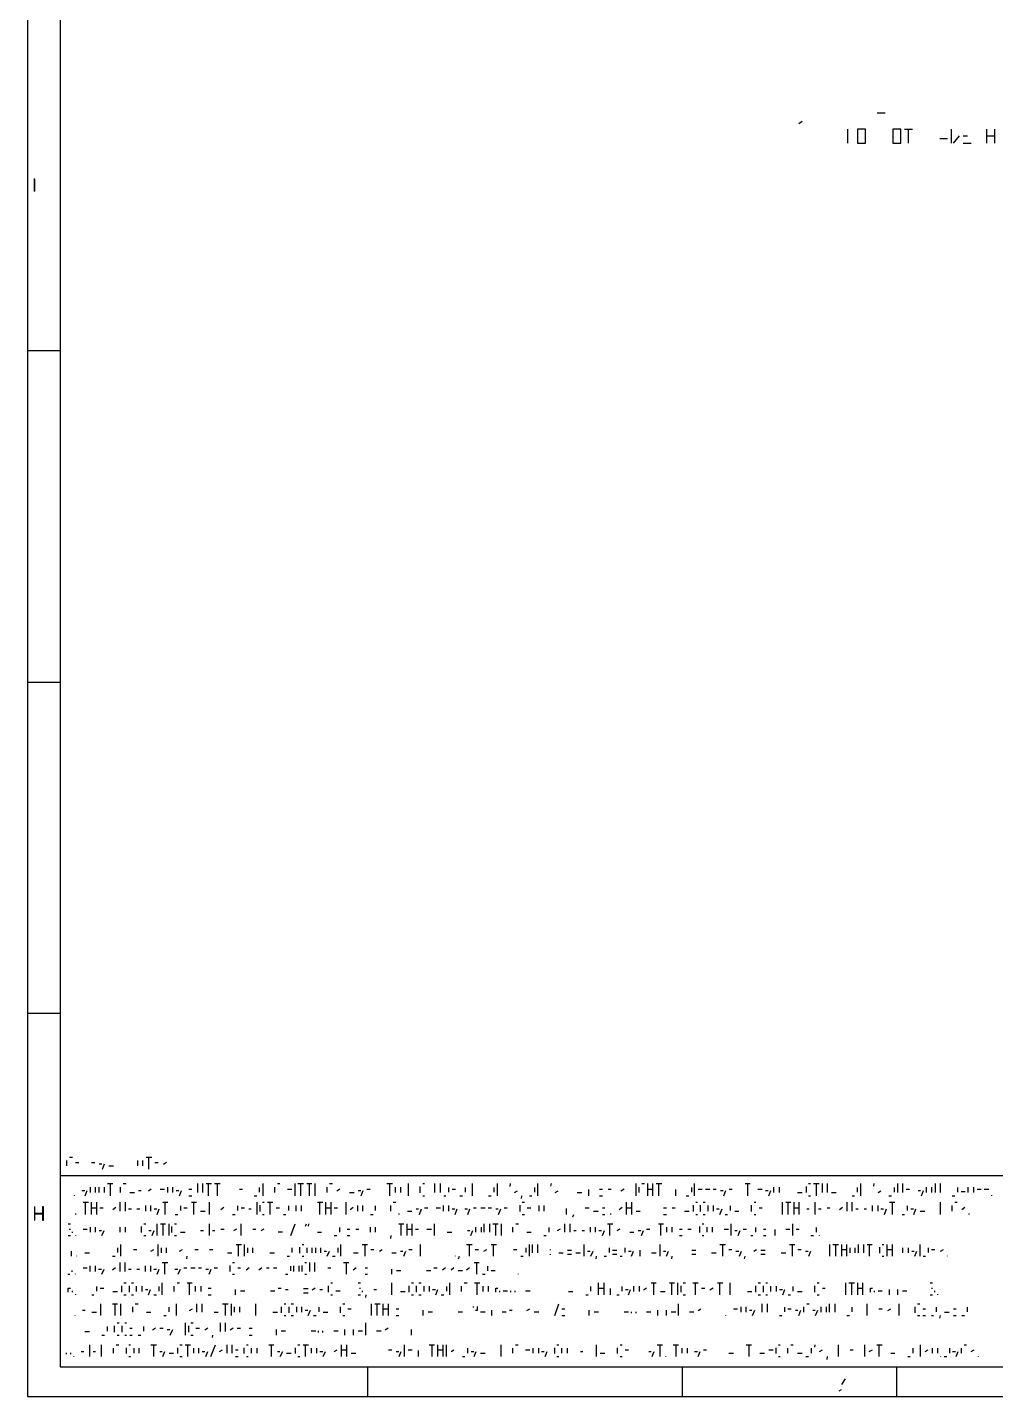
# Model space of a CAD drawing. Header units: millimetres. Extents: x 43 to 1147, y 31 to 811.
# Drawn here: x 42.9 to 318.5, y 31 to 420.6 of the extents above; entities that cross this region are included whole.
import ezdxf

# ---------------------------------------------------------------- set-up
doc = ezdxf.new("R2010")
doc.units = ezdxf.units.MM
doc.layers.add('LINES', color=7, linetype='Continuous')
doc.layers.add('RECTANGLES', color=3, linetype='Continuous')

msp = doc.modelspace()

# ---------------------------------------------------------------- linework, layer by layer
at = {"layer": 'LINES'}
for p, q in [((262.48, 393.28), (263.44, 393.88)), ((284.8, 396.28), (287.08, 396.28)), ((276.4, 387.64), (276.4, 391.6)), ((292.6, 391.6), (294.88, 391.6)), ((293.68, 387.64), (293.68, 391.6)), ((305.92, 387.64), (305.92, 391.6)), ((306.52, 387.64), (308.2, 389.68)), ((309.28, 389.68), (310.48, 389.68)), ((316, 387.64), (316, 391.6)), ((316, 389.68), (318.28, 389.68)), ((318.28, 387.64), (318.28, 391.6)), ((302.68, 388.96), (304.84, 388.96)), ((309.28, 387.64), (311.56, 387.64)), ((44.92, 373.84), (44.92, 377.56)), ((45.04, 373.96), (45.04, 377.44)), ((42.88, 328.6), (52.24, 328.6)), ((42.88, 234.28), (52.24, 234.28)), ((42.88, 140.08), (52.24, 140.08)), ((54.16, 96.64), (54.16, 98.2)), ((54.88, 99.16), (55.72, 99.16)), ((56.56, 97.6), (57.52, 97.6)), ((61.12, 97.6), (62.08, 97.6)), ((74.32, 96.64), (74.32, 98.2)), ((75.76, 96.64), (75.76, 98.2)), ((76.72, 99.16), (78.28, 99.16)), ((77.44, 95.68), (77.44, 99.16)), ((79.12, 97.6), (80.08, 97.6)), ((81.64, 97.12), (82.48, 97.72)), ((52.24, 93.88), (1137.16, 93.88)), ((63.28, 97.24), (64.12, 97.24)), ((64.24, 95.68), (64.84, 97.24)), ((66.04, 96.64), (67.36, 96.64)), ((58.36, 89.68), (59.2, 89.68)), ((59.32, 88.12), (59.92, 89.68)), ((60.88, 89.08), (60.88, 90.64)), ((62.32, 89.08), (62.32, 90.64)), ((63.28, 89.08), (63.28, 90.64)), ((64.84, 89.08), (64.84, 90.64)), ((65.68, 91.6), (67.24, 91.6)), ((66.52, 88.12), (66.52, 91.6)), ((69.4, 89.08), (69.4, 90.64)), ((70.12, 91.6), (70.96, 91.6)), ((74.56, 89.68), (75.28, 89.68)), ((77.32, 89.56), (78.16, 90.16)), ((80.68, 90.04), (81.88, 90.04)), ((82.84, 89.08), (82.84, 90.64)), ((84.28, 89.08), (84.28, 90.64)), ((85.24, 89.68), (85.96, 89.68)), ((86.2, 88.12), (86.8, 89.68)), ((88.84, 90.04), (89.68, 90.04)), ((91.36, 89.08), (91.36, 91.6)), ((92.8, 89.08), (92.8, 91.6)), ((93.76, 91.6), (95.32, 91.6)), ((94.48, 88.12), (94.48, 91.6)), ((96.16, 91.6), (97.72, 91.6)), ((97, 88.12), (97, 91.6)), ((103.24, 90.04), (104.08, 90.04)), ((109, 89.2), (109, 90.52)), ((109.96, 88.12), (109.96, 91.6)), ((113.32, 89.08), (113.32, 90.64)), ((114.04, 91.6), (114.76, 91.6)), ((116.92, 90.04), (118.12, 90.04)), ((119.08, 88.12), (119.08, 91.6)), ((119.92, 91.6), (121.48, 91.6)), ((120.76, 88.12), (120.76, 91.6)), ((122.44, 91.6), (123.88, 91.6)), ((123.16, 88.12), (123.16, 91.6)), ((124.84, 88.12), (124.84, 91.6)), ((128.2, 89.08), (128.2, 90.64)), ((128.92, 91.6), (129.76, 91.6)), ((130.96, 89.56), (131.8, 90.16)), ((137.08, 89.68), (137.8, 89.68)), ((137.92, 88.12), (138.52, 89.68)), ((139.48, 90.04), (140.44, 90.04)), ((145.24, 91.6), (146.8, 91.6)), ((146.08, 88.12), (146.08, 91.6)), ((147.64, 89.08), (147.64, 90.64)), ((149.2, 89.08), (149.2, 90.64)), ((151.36, 88.12), (151.36, 91.6)), ((154.72, 88.96), (154.72, 90.76)), ((155.44, 91.6), (155.92, 91.6)), ((158.92, 89.08), (158.92, 91.6)), ((160.48, 89.08), (160.48, 91.6)), ((162.88, 89.2), (162.88, 90.52)), ((163.84, 90.04), (164.8, 90.04)), ((167.56, 89.2), (167.56, 90.52)), ((169.6, 88.12), (169.6, 91.6)), ((175.72, 89.2), (175.72, 90.52)), ((176.68, 88.12), (176.68, 91.6)), ((180.28, 90.76), (180.4, 91.6)), ((187.36, 89.2), (187.36, 90.52)), ((188.2, 88.12), (188.2, 91.6)), ((191.92, 90.88), (192.04, 91.6)), ((202.72, 88.12), (202.72, 89.92)), ((205.72, 90.04), (206.56, 90.04)), ((208.24, 90.04), (209.08, 90.04)), ((211.84, 89.56), (212.8, 90.16)), ((216.16, 88.12), (216.16, 91.6)), ((217, 89.08), (217, 90.64)), ((217.84, 91.6), (218.56, 91.6)), ((219.52, 88.12), (219.52, 91.6)), ((219.52, 90.04), (220.96, 90.04)), ((220.96, 88.12), (220.96, 91.6)), ((221.92, 91.6), (223.48, 91.6)), ((222.64, 88.12), (222.64, 91.6)), ((227.44, 88.12), (227.44, 89.92)), ((232, 89.2), (232, 90.52)), ((232.84, 88.12), (232.84, 91.6)), ((233.8, 90.04), (235, 90.04)), ((235.96, 90.04), (237.16, 90.04)), ((238.12, 90.04), (238.96, 90.04)), ((240.16, 89.68), (241, 89.68)), ((241.12, 88.12), (241.72, 89.68)), ((242.68, 90.04), (243.52, 90.04)), ((247.24, 91.6), (248.68, 91.6)), ((247.96, 88.12), (247.96, 91.6)), ((250.84, 90.04), (252.04, 90.04)), ((253, 89.68), (253.72, 89.68)), ((253.96, 88.12), (254.56, 89.68)), ((255.4, 89.08), (255.4, 90.64)), ((256.96, 89.08), (256.96, 90.64)), ((264.64, 89.08), (264.64, 90.76)), ((265.24, 91.6), (265.84, 91.6)), ((266.68, 91.6), (268.24, 91.6)), ((267.52, 88.12), (267.52, 91.6)), ((269.2, 89.08), (269.2, 91.6)), ((270.64, 89.08), (270.64, 91.6)), ((279.16, 89.2), (279.16, 90.52)), ((280.12, 88.12), (280.12, 91.6)), ((283.84, 90.88), (283.96, 91.6)), ((289.72, 89.2), (289.72, 90.52)), ((290.68, 89.08), (290.68, 91.6)), ((292.12, 89.08), (292.12, 91.6)), ((293.08, 90.04), (294.04, 90.04)), ((296.44, 89.68), (297.16, 89.68)), ((297.4, 88.12), (298, 89.68)), ((298.84, 89.08), (298.84, 90.64)), ((300.4, 89.08), (300.4, 90.64)), ((301.36, 89.08), (301.36, 91.6)), ((302.8, 89.08), (302.8, 91.6)), ((307.72, 89.2), (307.72, 90.52)), ((310.72, 89.08), (310.72, 90.64)), ((312.28, 89.08), (312.28, 90.64)), ((313.24, 90.04), (314.44, 90.04)), ((315.28, 90.04), (316.6, 90.04)), ((56.32, 88.12), (56.32, 88.36)), ((58.72, 86.32), (60.28, 86.32)), ((59.44, 82.84), (59.44, 86.32)), ((61.12, 82.84), (61.12, 86.32)), ((62.68, 82.84), (62.68, 86.32)), ((69.28, 83.8), (69.28, 86.32)), ((70.84, 83.8), (70.84, 86.32)), ((72.04, 89.08), (73.36, 89.08)), ((81.4, 86.32), (82.84, 86.32)), ((82.12, 82.84), (82.12, 86.32)), ((88.84, 88.12), (89.68, 88.12)), ((89.56, 86.32), (91, 86.32)), ((90.28, 82.84), (90.28, 86.32)), ((94.72, 82.84), (94.72, 86.32)), ((107.44, 88.12), (108.16, 88.12)), ((108.28, 82.84), (108.28, 86.32)), ((109.84, 86.32), (110.32, 86.32)), ((111.28, 86.32), (112.72, 86.32)), ((112, 82.84), (112, 86.32)), ((125.44, 86.32), (127, 86.32)), ((126.16, 82.84), (126.16, 86.32)), ((127.84, 82.84), (127.84, 86.32)), ((129.4, 82.84), (129.4, 86.32)), ((133.6, 82.84), (133.6, 86.32)), ((134.56, 89.08), (135.88, 89.08)), ((147.04, 86.32), (147.76, 86.32)), ((155.44, 88.12), (155.92, 88.12)), ((161.44, 88.12), (162.04, 88.12)), ((166, 88.12), (166.72, 88.12)), ((174.16, 88.12), (174.88, 88.12)), ((181.6, 89.08), (182.44, 89.56)), ((183.52, 87.4), (183.64, 88.12)), ((183.76, 86.32), (184.36, 86.32)), ((185.8, 88.12), (186.52, 88.12)), ((193.12, 89.08), (193.96, 89.56)), ((199.36, 89.08), (200.68, 89.08)), ((205.72, 88.12), (206.56, 88.12)), ((213.4, 82.84), (213.4, 86.32)), ((214.96, 82.84), (214.96, 86.32)), ((230.44, 88.12), (231.16, 88.12)), ((233.2, 86.32), (233.68, 86.32)), ((235.24, 86.32), (235.84, 86.32)), ((249.76, 86.32), (250.24, 86.32)), ((257.8, 82.84), (257.8, 86.32)), ((258.76, 86.32), (260.2, 86.32)), ((259.48, 82.84), (259.48, 86.32)), ((261.16, 82.84), (261.16, 86.32)), ((262.12, 89.08), (263.44, 89.08)), ((262.6, 82.84), (262.6, 86.32)), ((265.24, 88.12), (265.84, 88.12)), ((267.16, 82.84), (267.16, 86.32)), ((271.84, 89.08), (273.16, 89.08)), ((276.28, 83.8), (276.28, 86.32)), ((277.72, 88.12), (278.32, 88.12)), ((277.72, 83.8), (277.72, 86.32)), ((285.04, 89.08), (285.88, 89.56)), ((288.16, 88.12), (288.88, 88.12)), ((288.28, 86.32), (289.84, 86.32)), ((289.12, 82.84), (289.12, 86.32)), ((302.8, 82.84), (302.8, 86.32)), ((306.16, 88.12), (306.88, 88.12)), ((306.88, 86.32), (307.6, 86.32)), ((308.68, 89.32), (309.88, 89.32)), ((317.44, 88.12), (317.44, 88.36)), ((45.04, 83.2), (47.2, 83.2)), ((45.04, 82.96), (47.2, 82.96)), ((56.68, 82.84), (56.68, 83.08)), ((61.12, 84.76), (62.68, 84.76)), ((63.52, 84.76), (64.48, 84.76)), ((67.24, 84.28), (68.08, 84.88)), ((71.68, 84.4), (72.52, 84.4)), ((74.08, 84.4), (74.92, 84.4)), ((76.6, 83.8), (76.6, 85.36)), ((78.04, 83.8), (78.04, 85.36)), ((79, 84.4), (79.72, 84.4)), ((79.84, 82.84), (80.44, 84.4)), ((85, 82.84), (85.72, 82.84)), ((86.56, 83.92), (86.56, 85.24)), ((87.4, 84.76), (88.36, 84.76)), ((92.2, 83.8), (93.52, 83.8)), ((97.96, 84.28), (98.8, 84.88)), ((101.32, 82.84), (102.04, 82.84)), ((102.76, 83.92), (102.76, 85.24)), ((103.72, 84.76), (104.68, 84.76)), ((105.88, 84.4), (106.6, 84.4)), ((109.12, 83.68), (109.12, 85.48)), ((109.84, 82.84), (110.32, 82.84)), ((113.68, 84.76), (114.64, 84.76)), ((115.84, 82.84), (116.44, 82.84)), ((117.28, 83.92), (117.28, 85.24)), ((119.44, 83.8), (119.44, 85.36)), ((120.88, 83.8), (120.88, 85.36)), ((127.84, 84.76), (129.4, 84.76)), ((130.24, 84.76), (131.2, 84.76)), ((134.8, 84.28), (135.64, 84.88)), ((136.96, 83.8), (136.96, 85.36)), ((138.4, 83.8), (138.4, 85.36)), ((140.56, 82.84), (141.28, 82.84)), ((142, 83.92), (142, 85.24)), ((146.32, 83.8), (146.32, 85.36)), ((148.72, 82.84), (148.72, 83.08)), ((151.12, 83.8), (152.32, 83.8)), ((153.52, 84.4), (154.24, 84.4)), ((154.48, 82.84), (155.08, 84.4)), ((155.92, 84.76), (156.88, 84.76)), ((159.28, 84.76), (160.48, 84.76)), ((161.32, 83.8), (161.32, 85.36)), ((162.88, 83.8), (162.88, 85.36)), ((163.84, 84.4), (164.56, 84.4)), ((164.68, 82.84), (165.28, 84.4)), ((167.44, 84.4), (168.16, 84.4)), ((168.28, 82.84), (168.88, 84.4)), ((169.84, 84.76), (170.68, 84.76)), ((172, 84.76), (173.2, 84.76)), ((174.04, 84.76), (175, 84.76)), ((176.2, 84.4), (176.92, 84.4)), ((177.04, 82.84), (177.64, 84.4)), ((178.6, 84.76), (179.44, 84.76)), ((183.16, 83.68), (183.16, 85.48)), ((183.76, 82.84), (184.36, 82.84)), ((185.2, 84.76), (186.16, 84.76)), ((188.56, 83.8), (188.56, 85.36)), ((190, 83.8), (190, 85.36)), ((196.36, 82.84), (196.36, 84.52)), ((198.16, 82.12), (198.4, 82.84)), ((201.64, 84.76), (202.84, 84.76)), ((204.04, 83.8), (205.36, 83.8)), ((206.56, 84.76), (207.28, 84.76)), ((206.56, 82.84), (207.28, 82.84)), ((208.96, 82.84), (208.96, 83.08)), ((211.36, 84.28), (212.2, 84.88)), ((213.4, 84.76), (214.96, 84.76)), ((216.16, 83.8), (217.36, 83.8)), ((223.96, 84.76), (224.8, 84.76)), ((223.96, 82.84), (224.8, 82.84)), ((226.48, 84.76), (227.32, 84.76)), ((229.96, 83.8), (231.28, 83.8)), ((232.48, 83.68), (232.48, 85.48)), ((233.2, 82.84), (233.68, 82.84)), ((234.52, 83.68), (234.52, 85.48)), ((235.24, 82.84), (235.84, 82.84)), ((236.68, 83.8), (236.68, 85.36)), ((238.24, 83.8), (238.24, 85.36)), ((239.08, 84.4), (239.8, 84.4)), ((240.04, 82.84), (240.64, 84.4)), ((241.48, 82.84), (242.2, 82.84)), ((243.04, 83.92), (243.04, 85.24)), ((244.24, 83.8), (245.44, 83.8)), ((249.04, 83.68), (249.04, 85.48)), ((249.76, 82.84), (250.24, 82.84)), ((251.2, 84.76), (252.04, 84.76)), ((261.16, 84.76), (262.6, 84.76)), ((264.76, 84.4), (265.48, 84.4)), ((268.12, 84.4), (268.84, 84.4)), ((270.52, 84.76), (271.36, 84.76)), ((274.12, 84.28), (274.96, 84.88)), ((278.68, 84.4), (279.4, 84.4)), ((281.08, 84.4), (281.8, 84.4)), ((283.48, 83.8), (283.48, 85.36)), ((285.04, 83.8), (285.04, 85.36)), ((285.88, 84.4), (286.6, 84.4)), ((286.84, 82.84), (287.44, 84.4)), ((291.88, 82.84), (292.6, 82.84)), ((293.44, 83.92), (293.44, 85.24)), ((294.4, 84.4), (295.12, 84.4)), ((295.24, 82.84), (295.84, 84.4)), ((297.04, 83.8), (298.36, 83.8)), ((306.16, 83.8), (306.16, 85.36)), ((308.92, 84.28), (309.76, 84.88)), ((310.96, 82.84), (310.96, 83.08)), ((54.52, 80.2), (55.12, 80.2)), ((54.76, 78.64), (55.12, 78.64)), ((55.72, 77.56), (55.72, 77.92)), ((58.72, 78.64), (59.92, 78.64)), ((60.88, 77.8), (60.88, 79.24)), ((62.32, 77.8), (62.32, 79.24)), ((63.28, 78.28), (64, 78.28)), ((64.12, 76.84), (64.72, 78.28)), ((69.28, 77.8), (69.28, 79.24)), ((70.84, 77.8), (70.84, 79.24)), ((75.4, 77.68), (75.4, 79.36)), ((76, 80.2), (76.6, 80.2)), ((77.44, 78.28), (78.16, 78.28)), ((78.4, 76.84), (79, 78.28)), ((79.84, 76.84), (79.84, 80.2)), ((80.8, 80.2), (82.24, 80.2)), ((81.52, 76.84), (81.52, 80.2)), ((83.2, 76.84), (83.2, 80.2)), ((84.04, 77.68), (84.04, 79.36)), ((84.76, 80.2), (85.36, 80.2)), ((92.2, 78.28), (93.04, 78.28)), ((94.72, 76.84), (94.72, 80.2)), ((95.56, 78.28), (96.28, 78.28)), ((97.96, 78.64), (98.92, 78.64)), ((101.68, 78.28), (102.52, 78.76)), ((103.72, 76.84), (103.72, 80.2)), ((107.08, 78.64), (107.92, 78.64)), ((109.48, 78.28), (110.32, 78.76)), ((114.28, 77.92), (115.48, 77.92)), ((117.88, 76.84), (119.08, 80.2)), ((122.08, 79.48), (122.32, 80.2)), ((122.92, 79.48), (123.04, 80.2)), ((131.8, 77.8), (131.8, 79.12)), ((133.96, 78.64), (134.68, 78.64)), ((136.36, 78.64), (137.2, 78.64)), ((140.56, 77.8), (140.56, 79.24)), ((142, 77.8), (142, 79.24)), ((148.6, 80.2), (150.04, 80.2)), ((149.32, 76.84), (149.32, 80.2)), ((151, 76.84), (151, 80.2)), ((151, 78.64), (152.44, 78.64)), ((152.44, 76.84), (152.44, 80.2)), ((153.4, 78.64), (154.24, 78.64)), ((156.64, 78.64), (157.96, 78.64)), ((158.8, 76.84), (158.8, 80.2)), ((168.16, 78.28), (168.88, 78.28)), ((169.12, 76.84), (169.72, 78.28)), ((170.56, 77.8), (170.56, 79.24)), ((172.12, 77.8), (172.12, 79.24)), ((172.96, 77.8), (172.96, 80.2)), ((174.52, 77.8), (174.52, 80.2)), ((175.36, 80.2), (176.92, 80.2)), ((176.2, 76.84), (176.2, 80.2)), ((177.88, 76.84), (177.88, 80.2)), ((181.12, 77.8), (181.12, 79.24)), ((181.96, 80.2), (182.68, 80.2)), ((191.44, 77.8), (191.44, 79.12)), ((193.84, 78.28), (194.68, 78.76)), ((195.88, 77.8), (195.88, 80.2)), ((197.44, 77.8), (197.44, 80.2)), ((198.4, 78.28), (199.12, 78.28)), ((200.8, 78.28), (201.52, 78.28)), ((203.2, 77.8), (203.2, 79.24)), ((204.64, 77.8), (204.64, 79.24)), ((205.6, 78.28), (206.32, 78.28)), ((206.56, 76.84), (207.16, 78.28)), ((208, 80.2), (209.56, 80.2)), ((208.72, 76.84), (208.72, 80.2)), ((210.76, 78.28), (211.6, 78.76)), ((216.76, 78.28), (217.48, 78.28)), ((217.72, 76.84), (218.32, 78.28)), ((219.16, 78.64), (220.12, 78.64)), ((222.52, 80.2), (223.96, 80.2)), ((223.24, 76.84), (223.24, 80.2)), ((224.92, 77.8), (224.92, 79.24)), ((226.48, 77.8), (226.48, 79.24)), ((228.52, 78.64), (229.24, 78.64)), ((230.92, 78.64), (231.88, 78.64)), ((234.28, 77.68), (234.28, 79.36)), ((235, 80.2), (235.48, 80.2)), ((236.44, 77.8), (236.44, 79.24)), ((237.88, 77.8), (237.88, 79.24)), ((241.24, 78.64), (242.44, 78.64)), ((243.28, 76.84), (243.28, 80.2)), ((244.24, 78.28), (244.96, 78.28)), ((245.2, 76.84), (245.8, 78.28)), ((246.64, 78.64), (247.6, 78.64)), ((250.24, 77.8), (250.24, 79.12)), ((252.4, 78.64), (253.12, 78.64)), ((255.76, 76.84), (255.76, 78.52)), ((258.76, 78.64), (259.96, 78.64)), ((260.8, 76.84), (260.8, 80.2)), ((261.76, 78.64), (262.6, 78.64)), ((267.52, 77.8), (267.52, 79.12)), ((54.52, 76.84), (55.12, 76.84)), ((56.68, 76.84), (56.68, 76.96)), ((69.52, 70.96), (69.52, 74.32)), ((76, 76.84), (76.6, 76.84)), ((80.08, 70.96), (80.08, 74.32)), ((84.76, 76.84), (85.36, 76.84)), ((86.44, 77.8), (87.76, 77.8)), ((102.28, 74.32), (103.84, 74.32)), ((103, 70.96), (103, 74.32)), ((104.68, 70.96), (104.68, 74.32)), ((121.12, 74.32), (121.6, 74.32)), ((125.44, 77.8), (126.64, 77.8)), ((130.24, 76.84), (130.96, 76.84)), ((132.16, 70.96), (132.16, 74.32)), ((133.96, 76.84), (134.68, 76.84)), ((138.16, 74.32), (139.72, 74.32)), ((139, 70.96), (139, 74.32)), ((146.32, 76), (146.44, 76.84)), ((154.84, 70.96), (154.84, 74.32)), ((162.4, 77.8), (163.72, 77.8)), ((167.92, 74.32), (169.48, 74.32)), ((168.76, 70.96), (168.76, 74.32)), ((174.88, 74.32), (176.44, 74.32)), ((175.6, 70.96), (175.6, 74.32)), ((185.08, 77.8), (186.28, 77.8)), ((185.8, 70.96), (185.8, 74.32)), ((186.64, 71.92), (186.64, 74.32)), ((188.2, 71.92), (188.2, 74.32)), ((189.88, 76.84), (190.6, 76.84)), ((201.4, 70.96), (201.4, 74.32)), ((214.36, 77.8), (215.56, 77.8)), ((223, 70.96), (223, 74.32)), ((228.52, 76.84), (229.24, 76.84)), ((235, 76.84), (235.48, 76.84)), ((240.04, 74.32), (241.6, 74.32)), ((240.88, 70.96), (240.88, 74.32)), ((248.8, 76.84), (249.4, 76.84)), ((252.4, 76.84), (253.12, 76.84)), ((259.84, 74.32), (261.4, 74.32)), ((260.68, 70.96), (260.68, 74.32)), ((265.96, 76.84), (266.68, 76.84)), ((268.36, 76.84), (268.36, 76.96)), ((271.36, 70.96), (271.36, 74.32)), ((272.2, 74.32), (273.76, 74.32)), ((273.04, 70.96), (273.04, 74.32)), ((274.72, 70.96), (274.72, 74.32)), ((276.16, 70.96), (276.16, 74.32)), ((279.52, 71.92), (279.52, 74.32)), ((280.96, 71.92), (280.96, 74.32)), ((281.92, 74.32), (283.36, 74.32)), ((282.64, 70.96), (282.64, 74.32)), ((286.24, 74.32), (286.72, 74.32)), ((287.68, 70.96), (287.68, 74.32)), ((289.12, 70.96), (289.12, 74.32)), ((297.04, 70.96), (297.04, 74.32)), ((55.48, 70.96), (55.48, 72.4)), ((56.92, 70.96), (56.92, 71.08)), ((59.2, 71.92), (60.52, 71.92)), ((67.12, 70.96), (67.84, 70.96)), ((68.68, 72.04), (68.68, 73.36)), ((73.12, 72.88), (74.08, 72.88)), ((78.04, 72.4), (78.88, 72.88)), ((81.04, 71.92), (81.04, 73.36)), ((82.48, 71.92), (82.48, 73.36)), ((86.2, 72.4), (87.04, 72.88)), ((88.24, 70.24), (88.36, 70.96)), ((90.52, 72.88), (91.48, 72.88)), ((94.72, 72.88), (95.68, 72.88)), ((99.88, 71.92), (101.08, 71.92)), ((105.64, 71.92), (105.64, 73.36)), ((107.08, 71.92), (107.08, 73.36)), ((111.88, 71.92), (113.2, 71.92)), ((116.8, 70.96), (117.52, 70.96)), ((118.24, 72.04), (118.24, 73.36)), ((120.4, 71.8), (120.4, 73.48)), ((121.12, 70.96), (121.6, 70.96)), ((122.56, 71.92), (122.56, 73.36)), ((124, 71.92), (124, 73.36)), ((124.96, 71.92), (124.96, 73.36)), ((126.4, 71.92), (126.4, 73.36)), ((127.36, 72.4), (128.08, 72.4)), ((128.2, 70.96), (128.92, 72.4)), ((129.76, 70.96), (130.48, 70.96)), ((131.32, 72.04), (131.32, 73.36)), ((135.76, 71.92), (137.08, 71.92)), ((140.68, 72.88), (141.52, 72.88)), ((143.08, 72.4), (143.92, 72.88)), ((146.68, 71.92), (147.88, 71.92)), ((149.08, 72.4), (149.8, 72.4)), ((150.04, 70.96), (150.64, 72.4)), ((151.48, 72.88), (152.44, 72.88)), ((164.8, 70.96), (164.8, 71.08)), ((165.64, 70.24), (165.88, 70.96)), ((170.32, 72.88), (171.28, 72.88)), ((172.84, 72.4), (173.68, 72.88)), ((181.24, 72.88), (182.2, 72.88)), ((183.4, 70.96), (184, 70.96)), ((184.84, 72.04), (184.84, 73.36)), ((191.8, 72.64), (191.8, 72.88)), ((191.8, 71.32), (191.8, 71.56)), ((194.2, 71.92), (195.4, 71.92)), ((196.6, 72.64), (197.8, 72.64)), ((196.6, 71.56), (197.8, 71.56)), ((199, 71.92), (200.32, 71.92)), ((202.36, 72.4), (203.08, 72.4)), ((203.32, 70.96), (203.92, 72.4)), ((204.76, 70.24), (204.88, 70.96)), ((207.04, 70.96), (207.76, 70.96)), ((208.6, 72.04), (208.6, 73.36)), ((209.44, 72.64), (210.64, 72.64)), ((209.44, 71.56), (210.64, 71.56)), ((211.6, 70.96), (212.2, 70.96)), ((213.04, 72.04), (213.04, 73.36)), ((214, 72.4), (214.72, 72.4)), ((214.84, 70.96), (215.44, 72.4)), ((217.36, 70.96), (217.36, 72.64)), ((220.6, 71.92), (221.92, 71.92)), ((223.96, 72.4), (224.68, 72.4)), ((224.8, 70.96), (225.4, 72.4)), ((226.36, 70.24), (226.48, 70.96)), ((232, 72.64), (233.2, 72.64)), ((232, 71.56), (233.2, 71.56)), ((237.64, 71.92), (238.96, 71.92)), ((242.56, 72.88), (243.4, 72.88)), ((244.6, 72.4), (245.44, 72.4)), ((245.56, 70.96), (246.16, 72.4)), ((247, 70.24), (247.24, 70.96)), ((249.64, 72.4), (250.48, 72.88)), ((251.68, 72.64), (252.88, 72.64)), ((251.68, 71.56), (252.88, 71.56)), ((257.44, 71.92), (258.76, 71.92)), ((262.24, 72.88), (263.2, 72.88)), ((264.4, 72.4), (265.12, 72.4)), ((265.36, 70.96), (265.96, 72.4)), ((274.72, 72.88), (276.16, 72.88)), ((277.12, 71.92), (277.12, 73.36)), ((278.56, 71.92), (278.56, 73.36)), ((285.52, 71.8), (285.52, 73.48)), ((286.24, 70.96), (286.72, 70.96)), ((287.68, 72.88), (289.12, 72.88)), ((292.12, 71.92), (292.12, 73.36)), ((293.68, 71.92), (293.68, 73.36)), ((294.64, 72.4), (295.36, 72.4)), ((295.48, 70.96), (296.08, 72.4)), ((297.88, 70.96), (298.6, 70.96)), ((299.44, 72.04), (299.44, 73.36)), ((300.28, 72.88), (301.24, 72.88)), ((302.8, 72.4), (303.64, 72.88)), ((304.84, 70.96), (304.84, 71.08)), ((55.6, 66.52), (55.6, 66.88)), ((58.72, 67.6), (59.92, 67.6)), ((60.76, 66.64), (60.76, 68.2)), ((62.32, 66.64), (62.32, 68.2)), ((63.16, 67.24), (64, 67.24)), ((64.12, 65.8), (64.72, 67.24)), ((67.12, 67.12), (67.96, 67.72)), ((69.28, 66.64), (69.28, 69.16)), ((70.72, 66.64), (70.72, 69.16)), ((71.68, 67.24), (72.4, 67.24)), ((74.08, 67.24), (74.8, 67.24)), ((76.48, 66.64), (76.48, 68.2)), ((78.04, 66.64), (78.04, 68.2)), ((78.88, 67.24), (79.6, 67.24)), ((79.84, 65.8), (80.44, 67.24)), ((81.28, 69.16), (82.84, 69.16)), ((82, 65.8), (82, 69.16)), ((84.88, 67.24), (85.72, 67.24)), ((85.84, 65.8), (86.44, 67.24)), ((87.4, 67.6), (88.24, 67.6)), ((89.44, 67.6), (90.64, 67.6)), ((91.6, 67.6), (92.44, 67.6)), ((93.64, 67.24), (94.48, 67.24)), ((94.6, 65.8), (95.2, 67.24)), ((96.04, 67.6), (97, 67.6)), ((100.6, 66.64), (100.6, 68.32)), ((101.32, 69.16), (101.8, 69.16)), ((102.76, 67.6), (103.6, 67.6)), ((105.16, 67.12), (106, 67.72)), ((108.76, 67.12), (109.6, 67.72)), ((110.92, 67.6), (111.76, 67.6)), ((112.96, 67.6), (113.92, 67.6)), ((117.88, 66.76), (117.88, 68.08)), ((118.72, 66.64), (118.72, 68.2)), ((120.28, 66.64), (120.28, 68.2)), ((121.12, 66.64), (121.12, 68.32)), ((121.84, 69.16), (122.32, 69.16)), ((123.28, 66.64), (123.28, 69.16)), ((124.72, 66.64), (124.72, 69.16)), ((128.44, 67.6), (129.28, 67.6)), ((132.88, 69.16), (134.44, 69.16)), ((133.72, 65.8), (133.72, 69.16)), ((135.64, 67.12), (136.48, 67.72)), ((139, 67.6), (139.72, 67.6)), ((146.68, 65.8), (146.68, 67.24)), ((148, 66.88), (149.2, 66.88)), ((156.52, 66.88), (157.72, 66.88)), ((158.56, 67.6), (159.52, 67.6)), ((161.08, 67.12), (161.92, 67.72)), ((163.48, 67.12), (164.32, 67.72)), ((165.52, 66.88), (166.72, 66.88)), ((167.92, 67.12), (168.76, 67.72)), ((170.08, 69.16), (171.52, 69.16)), ((170.8, 65.8), (170.8, 69.16)), ((173.92, 66.76), (173.92, 68.08)), ((174.88, 66.88), (176.08, 66.88)), ((54.4, 65.8), (55, 65.8)), ((56.56, 65.8), (56.56, 65.92)), ((69.76, 60.76), (69.76, 62.56)), ((70.36, 63.4), (70.96, 63.4)), ((71.92, 60.76), (71.92, 62.56)), ((72.52, 63.4), (73.12, 63.4)), ((73.96, 60.88), (73.96, 62.44)), ((75.52, 60.88), (75.52, 62.44)), ((81.28, 59.92), (81.28, 63.4)), ((84.64, 60.88), (84.64, 62.44)), ((85.48, 63.4), (86.2, 63.4)), ((88.36, 63.4), (89.8, 63.4)), ((89.08, 59.92), (89.08, 63.4)), ((90.76, 60.88), (90.76, 62.44)), ((92.32, 60.88), (92.32, 62.44)), ((101.32, 65.8), (101.8, 65.8)), ((116.32, 65.8), (117.04, 65.8)), ((121.84, 65.8), (122.32, 65.8)), ((128.56, 60.76), (128.56, 62.56)), ((129.28, 63.4), (129.76, 63.4)), ((137.08, 63.4), (137.68, 63.4)), ((139, 65.8), (139.72, 65.8)), ((146.68, 59.92), (146.68, 63.4)), ((151.6, 60.76), (151.6, 62.56)), ((152.2, 63.4), (152.8, 63.4)), ((153.64, 60.76), (153.64, 62.56)), ((154.36, 63.4), (154.96, 63.4)), ((155.8, 60.88), (155.8, 62.44)), ((157.36, 60.88), (157.36, 62.44)), ((163.12, 59.92), (163.12, 63.4)), ((166.48, 60.88), (166.48, 62.44)), ((167.2, 63.4), (168.04, 63.4)), ((170.2, 63.4), (171.64, 63.4)), ((170.92, 59.92), (170.92, 63.4)), ((172.48, 65.8), (173.2, 65.8)), ((172.6, 60.88), (172.6, 62.44)), ((174.16, 60.88), (174.16, 62.44)), ((182.68, 65.8), (182.68, 65.92)), ((205.48, 59.92), (205.48, 63.4)), ((207.04, 59.92), (207.04, 63.4)), ((215.56, 60.88), (215.56, 62.44)), ((217.12, 60.88), (217.12, 62.44)), ((220.48, 63.4), (221.92, 63.4)), ((221.2, 59.92), (221.2, 63.4)), ((225.64, 63.4), (227.08, 63.4)), ((226.36, 59.92), (226.36, 63.4)), ((228.04, 59.92), (228.04, 63.4)), ((229, 60.76), (229, 62.56)), ((229.6, 63.4), (230.2, 63.4)), ((232.36, 63.4), (233.8, 63.4)), ((233.08, 59.92), (233.08, 63.4)), ((239.32, 63.4), (240.88, 63.4)), ((240.04, 59.92), (240.04, 63.4)), ((242.92, 59.92), (242.92, 63.4)), ((250.24, 60.76), (250.24, 62.56)), ((250.96, 63.4), (251.56, 63.4)), ((252.4, 60.76), (252.4, 62.56)), ((253.12, 63.4), (253.6, 63.4)), ((254.56, 60.88), (254.56, 62.44)), ((256.12, 60.88), (256.12, 62.44)), ((267.04, 60.76), (267.04, 62.56)), ((267.76, 63.4), (268.24, 63.4)), ((275.92, 59.92), (275.92, 63.4)), ((276.76, 63.4), (278.32, 63.4)), ((277.6, 59.92), (277.6, 63.4)), ((279.28, 59.92), (279.28, 63.4)), ((280.72, 59.92), (280.72, 63.4)), ((299.92, 63.4), (300.52, 63.4)), ((54.52, 60.76), (54.52, 61.84)), ((54.52, 61.84), (55.12, 61.84)), ((55.72, 60.76), (55.72, 61.12)), ((56.68, 59.92), (56.68, 60.16)), ((61.24, 59.92), (61.84, 59.92)), ((62.68, 61), (62.68, 62.32)), ((63.64, 61.84), (64.6, 61.84)), ((67.24, 60.88), (68.56, 60.88)), ((70.36, 59.92), (70.96, 59.92)), ((72.52, 59.92), (73.12, 59.92)), ((76.48, 61.48), (77.2, 61.48)), ((77.32, 59.92), (77.92, 61.48)), ((78.88, 59.92), (79.6, 59.92)), ((80.44, 61), (80.44, 62.32)), ((94.36, 61.84), (95.2, 61.84)), ((94.36, 59.92), (95.2, 59.92)), ((102.16, 59.92), (102.16, 61.48)), ((103.6, 61.12), (104.8, 61.12)), ((112.12, 61.12), (113.32, 61.12)), ((114.28, 61.84), (115.12, 61.84)), ((116.32, 61.48), (117.16, 61.48)), ((121.48, 61.72), (122.8, 61.72)), ((121.48, 60.52), (122.8, 60.52)), ((124, 61.36), (124.84, 61.96)), ((126.16, 61.48), (126.88, 61.48)), ((129.28, 59.92), (129.76, 59.92)), ((130.72, 61.12), (131.92, 61.12)), ((137.08, 59.92), (137.68, 59.92)), ((137.44, 61.84), (137.68, 61.84)), ((138.28, 60.76), (138.28, 61.12)), ((139.24, 59.2), (139.36, 59.92)), ((141.52, 61.48), (142.24, 61.48)), ((149.08, 60.88), (150.4, 60.88)), ((152.2, 59.92), (152.8, 59.92)), ((154.36, 59.92), (154.96, 59.92)), ((158.2, 61.48), (159.04, 61.48)), ((159.16, 59.92), (159.76, 61.48)), ((160.72, 59.92), (161.44, 59.92)), ((162.28, 61), (162.28, 62.32)), ((176.2, 60.76), (176.2, 61.84)), ((176.2, 61.84), (176.8, 61.84)), ((177.4, 60.76), (177.4, 61.12)), ((178.36, 61.12), (179.56, 61.12)), ((180.52, 60.76), (180.52, 61.12)), ((181.72, 60.76), (181.72, 61.12)), ((184.72, 61.12), (186.04, 61.12)), ((196.96, 60.88), (198.16, 60.88)), ((201.88, 59.92), (202.48, 59.92)), ((203.32, 61), (203.32, 62.32)), ((205.48, 61.84), (207.04, 61.84)), ((208.84, 59.92), (208.84, 61.72)), ((210.64, 59.92), (211.36, 59.92)), ((212.2, 61), (212.2, 62.32)), ((213.16, 61.48), (213.88, 61.48)), ((214, 59.92), (214.6, 61.48)), ((218.32, 61.36), (219.16, 61.96)), ((223.12, 60.88), (224.44, 60.88)), ((229.6, 59.92), (230.2, 59.92)), ((234.76, 61.84), (235.72, 61.84)), ((237.16, 61.36), (238.12, 61.96)), ((247.84, 60.88), (249.16, 60.88)), ((250.96, 59.92), (251.56, 59.92)), ((253.12, 59.92), (253.6, 59.92)), ((256.96, 61.48), (257.8, 61.48)), ((257.92, 59.92), (258.52, 61.48)), ((259.48, 59.92), (260.08, 59.92)), ((260.92, 61), (260.92, 62.32)), ((262.12, 60.88), (263.44, 60.88)), ((267.76, 59.92), (268.24, 59.92)), ((269.2, 61.84), (270.04, 61.84)), ((279.28, 61.84), (280.72, 61.84)), ((282.88, 60.76), (282.88, 61.84)), ((282.88, 61.84), (283.48, 61.84)), ((284.08, 60.76), (284.08, 61.12)), ((285.04, 61.12), (286.24, 61.12)), ((288.28, 59.92), (288.28, 61.48)), ((290.68, 59.92), (290.68, 61.48)), ((292, 61.12), (293.2, 61.12)), ((299.92, 59.92), (300.52, 59.92)), ((300.28, 61.84), (300.52, 61.84)), ((301.24, 60.76), (301.24, 61.12)), ((302.08, 59.92), (302.08, 60.16)), ((58.6, 55.6), (59.32, 55.6)), ((61.24, 55), (62.56, 55)), ((63.76, 54.04), (63.76, 57.4)), ((67.12, 57.4), (68.56, 57.4)), ((67.84, 54.04), (67.84, 57.4)), ((69.52, 54.04), (69.52, 57.4)), ((72.88, 55), (72.88, 56.56)), ((73.6, 57.4), (74.44, 57.4)), ((76.84, 55), (78.04, 55)), ((83.2, 55.12), (83.2, 56.44)), ((85.36, 54.04), (85.36, 57.4)), ((89.08, 55.48), (89.92, 55.96)), ((91.12, 55), (91.12, 57.4)), ((92.68, 55), (92.68, 57.4)), ((96.04, 55), (97.24, 55)), ((98.44, 57.4), (100, 57.4)), ((99.28, 54.04), (99.28, 57.4)), ((100.96, 54.04), (100.96, 57.4)), ((101.8, 55), (101.8, 56.56)), ((103.36, 55), (103.36, 56.56)), ((107.92, 54.04), (107.92, 57.4)), ((112.72, 55), (114.04, 55)), ((115.24, 54.88), (115.24, 56.56)), ((115.96, 57.4), (116.44, 57.4)), ((117.4, 54.88), (117.4, 56.56)), ((118, 57.4), (118.6, 57.4)), ((119.56, 55), (119.56, 56.56)), ((121, 55), (121, 56.56)), ((121.96, 55.6), (122.68, 55.6)), ((122.8, 54.04), (123.52, 55.6)), ((125.92, 55.12), (125.92, 56.44)), ((127.12, 55), (128.44, 55)), ((132.04, 54.88), (132.04, 56.56)), ((132.64, 57.4), (133.24, 57.4)), ((134.08, 55.96), (135.04, 55.96)), ((140.8, 54.04), (140.8, 57.4)), ((141.76, 57.4), (143.32, 57.4)), ((142.48, 54.04), (142.48, 57.4)), ((144.16, 54.04), (144.16, 57.4)), ((144.16, 55.96), (145.72, 55.96)), ((145.72, 54.04), (145.72, 57.4)), ((147.88, 55.96), (148.6, 55.96)), ((155.56, 54.04), (155.56, 55.6)), ((157, 55.12), (158.2, 55.12)), ((165.52, 55.12), (166.72, 55.12)), ((169.84, 56.32), (169.84, 56.68)), ((170.44, 55.6), (171.04, 55.6)), ((171.04, 55.6), (171.04, 56.68)), ((171.88, 55.12), (173.2, 55.12)), ((175.12, 54.04), (175.12, 55.6)), ((178, 55.12), (179.2, 55.12)), ((180.16, 55.6), (180.88, 55.6)), ((185.08, 55.48), (185.92, 55.96)), ((187.12, 55.12), (188.44, 55.12)), ((193, 54.04), (194.2, 57.4)), ((195.04, 55.96), (195.88, 55.96)), ((202.84, 54.04), (202.84, 55.6)), ((204.28, 55.12), (205.48, 55.12)), ((212.8, 55.12), (214, 55.12)), ((214.84, 54.76), (214.84, 55.12)), ((216.16, 54.76), (216.16, 55.12)), ((219.16, 55.12), (220.36, 55.12)), ((222.4, 54.04), (222.4, 55.6)), ((224.8, 54.04), (224.8, 55.6)), ((226.12, 55.12), (227.44, 55.12)), ((228.28, 54.04), (228.28, 57.4)), ((231.4, 55.12), (232.6, 55.12)), ((233.8, 55.48), (234.64, 55.96)), ((243.88, 55.96), (245.08, 55.96)), ((246.04, 55), (246.04, 56.56)), ((247.48, 55), (247.48, 56.56)), ((248.44, 55.6), (249.16, 55.6)), ((249.28, 54.04), (250, 55.6)), ((252.04, 55), (252.04, 57.4)), ((253.6, 55), (253.6, 57.4)), ((258.52, 55.12), (258.52, 56.44)), ((259.36, 55.96), (260.32, 55.96)), ((261.52, 55.6), (262.24, 55.6)), ((262.48, 54.04), (263.08, 55.6)), ((263.92, 55), (263.92, 56.56)), ((264.76, 57.4), (265.48, 57.4)), ((266.44, 55.6), (267.16, 55.6)), ((267.28, 54.04), (267.88, 55.6)), ((268.84, 55), (268.84, 56.56)), ((270.4, 55), (270.4, 56.56)), ((271.24, 55), (271.24, 57.4)), ((272.8, 55), (272.8, 57.4)), ((277.72, 55.12), (277.72, 56.44)), ((281.92, 54.04), (281.92, 57.4)), ((285.28, 55.96), (286.24, 55.96)), ((287.8, 55.48), (288.64, 55.96)), ((291.04, 54.04), (291.04, 57.4)), ((295.6, 54.88), (295.6, 56.56)), ((296.32, 57.4), (296.92, 57.4)), ((297.76, 55.96), (298.6, 55.96)), ((301.72, 55.12), (301.72, 56.44)), ((304, 55), (305.32, 55)), ((306.52, 55.96), (307.24, 55.96)), ((310.48, 55.12), (310.48, 56.44)), ((56.44, 54.04), (56.44, 54.16)), ((65.68, 49.6), (65.68, 50.92)), ((67.72, 49.36), (67.72, 51.16)), ((68.44, 52), (69.04, 52)), ((69.88, 49.36), (69.88, 51.16)), ((70.6, 52), (71.08, 52)), ((76, 49.6), (76, 50.92)), ((81.76, 54.04), (82.36, 54.04)), ((87.88, 48.52), (87.88, 52)), ((88.84, 49.36), (88.84, 51.16)), ((89.44, 52), (90.04, 52)), ((97.84, 49.48), (97.84, 52)), ((99.28, 49.48), (99.28, 52)), ((115.96, 54.04), (116.44, 54.04)), ((118, 54.04), (118.6, 54.04)), ((124.36, 54.04), (125.08, 54.04)), ((132.64, 54.04), (133.24, 54.04)), ((139.24, 48.52), (139.24, 52)), ((147.88, 54.04), (148.6, 54.04)), ((195.04, 54.04), (195.88, 54.04)), ((241.72, 54.04), (241.72, 54.16)), ((256.96, 54.04), (257.68, 54.04)), ((276.16, 54.04), (276.88, 54.04)), ((296.32, 54.04), (296.92, 54.04)), ((297.76, 54.04), (298.6, 54.04)), ((300.28, 54.04), (300.88, 54.04)), ((302.68, 53.32), (302.8, 54.04)), ((306.52, 54.04), (307.24, 54.04)), ((308.92, 54.04), (309.64, 54.04)), ((59.2, 49.48), (60.52, 49.48)), ((64.12, 48.52), (64.84, 48.52)), ((68.44, 48.52), (69.04, 48.52)), ((70.6, 48.52), (71.08, 48.52)), ((72.04, 50.44), (72.76, 50.44)), ((72.04, 48.52), (72.76, 48.52)), ((74.44, 48.52), (75.16, 48.52)), ((78.52, 49.96), (79.36, 50.56)), ((80.56, 50.44), (81.52, 50.44)), ((82.72, 50.08), (83.44, 50.08)), ((83.56, 48.52), (84.28, 50.08)), ((89.44, 48.52), (90.04, 48.52)), ((90.88, 50.44), (91.84, 50.44)), ((93.4, 49.96), (94.24, 50.56)), ((95.56, 47.8), (95.68, 48.52)), ((100.6, 49.96), (101.44, 50.56)), ((102.64, 50.44), (103.6, 50.44)), ((106, 50.44), (106.84, 50.44)), ((106, 48.52), (106.84, 48.52)), ((113.8, 48.52), (113.8, 50.08)), ((115.12, 49.72), (116.32, 49.72)), ((123.64, 49.72), (124.96, 49.72)), ((125.8, 49.24), (125.8, 49.72)), ((127, 49.24), (127, 49.72)), ((130.12, 49.72), (131.32, 49.72)), ((133.24, 48.52), (133.24, 50.08)), ((135.76, 48.52), (135.76, 50.08)), ((137.08, 49.72), (138.28, 49.72)), ((142.24, 49.72), (143.56, 49.72)), ((144.76, 49.96), (145.6, 50.56)), ((152.2, 48.52), (152.2, 50.08)), ((54.04, 43.12), (54.04, 43.48)), ((55.24, 43.12), (55.24, 43.48)), ((58.24, 43.84), (58.96, 43.84)), ((60.64, 42.4), (60.64, 45.76)), ((61.6, 43.84), (62.32, 43.84)), ((64, 42.4), (64, 45.76)), ((67.36, 43.36), (67.36, 44.8)), ((68.2, 45.76), (68.92, 45.76)), ((71.08, 43.24), (71.08, 44.92)), ((71.8, 45.76), (72.28, 45.76)), ((73.24, 43.36), (73.24, 44.8)), ((74.68, 43.36), (74.68, 44.8)), ((78.04, 45.76), (79.6, 45.76)), ((78.88, 42.4), (78.88, 45.76)), ((80.56, 43.84), (81.28, 43.84)), ((81.4, 42.4), (82, 43.84)), ((83.2, 43.36), (84.52, 43.36)), ((85.72, 43.24), (85.72, 44.92)), ((86.32, 45.76), (86.92, 45.76)), ((87.76, 45.76), (89.32, 45.76)), ((88.6, 42.4), (88.6, 45.76)), ((90.28, 43.36), (90.28, 44.8)), ((91.72, 43.36), (91.72, 44.8)), ((92.68, 43.84), (93.4, 43.84)), ((93.64, 42.4), (94.24, 43.84)), ((95.08, 42.4), (96.4, 45.76)), ((97.6, 43.84), (98.44, 44.32)), ((99.76, 43.36), (99.76, 45.76)), ((101.2, 43.36), (101.2, 45.76)), ((102.16, 44.32), (102.88, 44.32)), ((104.56, 43.24), (104.56, 44.92)), ((105.28, 45.76), (105.76, 45.76)), ((106.72, 43.36), (106.72, 44.8)), ((108.28, 43.36), (108.28, 44.8)), ((111.64, 45.76), (113.08, 45.76)), ((112.36, 42.4), (112.36, 45.76)), ((114.04, 43.84), (114.76, 43.84)), ((114.88, 42.4), (115.6, 43.84)), ((116.68, 43.36), (118, 43.36)), ((119.2, 43.24), (119.2, 44.92)), ((119.92, 45.76), (120.4, 45.76)), ((121.36, 45.76), (122.92, 45.76)), ((122.08, 42.4), (122.08, 45.76)), ((123.76, 43.36), (123.76, 44.8)), ((125.32, 43.36), (125.32, 44.8)), ((126.16, 43.84), (127, 43.84)), ((127.12, 42.4), (127.72, 43.84)), ((130.24, 43.84), (131.08, 44.32)), ((132.28, 42.4), (132.28, 45.76)), ((132.28, 44.32), (133.84, 44.32)), ((133.84, 42.4), (133.84, 45.76)), ((135.04, 43.36), (136.36, 43.36)), ((145.72, 44.32), (146.68, 44.32)), ((147.88, 43.84), (148.6, 43.84)), ((148.72, 42.4), (149.32, 43.84)), ((150.28, 42.4), (150.28, 45.76)), ((151.24, 44.32), (152.44, 44.32)), ((154.24, 42.4), (154.24, 44.08)), ((157.24, 45.76), (158.8, 45.76)), ((158.08, 42.4), (158.08, 45.76)), ((159.76, 42.4), (159.76, 45.76)), ((159.76, 44.32), (161.2, 44.32)), ((161.2, 42.4), (161.2, 45.76)), ((162.16, 42.4), (162.16, 45.76)), ((163.48, 43.84), (164.32, 44.32)), ((168.28, 43.36), (168.28, 44.8)), ((169.24, 43.84), (169.96, 43.84)), ((170.08, 42.4), (170.68, 43.84)), ((171.88, 43.36), (173.2, 43.36)), ((177.76, 42.4), (177.76, 45.76)), ((181.12, 43.36), (181.12, 44.8)), ((181.84, 45.76), (182.56, 45.76)), ((184.72, 44.32), (185.92, 44.32)), ((186.88, 43.36), (186.88, 44.8)), ((188.44, 43.36), (188.44, 44.8)), ((189.28, 43.84), (190, 43.84)), ((190.24, 42.4), (190.84, 43.84)), ((193, 43.24), (193, 44.92)), ((193.6, 45.76), (194.2, 45.76)), ((195.04, 43.36), (195.04, 44.8)), ((196.6, 43.36), (196.6, 44.8)), ((200.32, 43.84), (201.04, 43.84)), ((204.88, 42.4), (204.88, 45.76)), ((205.96, 43.36), (207.28, 43.36)), ((210.88, 43.24), (210.88, 44.92)), ((211.6, 45.76), (212.2, 45.76)), ((213.04, 44.32), (214, 44.32)), ((219.76, 43.84), (220.48, 43.84)), ((220.72, 42.4), (221.32, 43.84)), ((222.16, 45.76), (223.72, 45.76)), ((223, 42.4), (223, 45.76)), ((226.72, 45.76), (228.28, 45.76)), ((227.56, 42.4), (227.56, 45.76)), ((229.24, 43.36), (229.24, 44.8)), ((230.8, 43.36), (230.8, 44.8)), ((232.84, 43.84), (233.68, 43.84)), ((233.8, 42.4), (234.4, 43.84)), ((235.36, 44.32), (236.2, 44.32)), ((242.56, 43.36), (243.88, 43.36)), ((247.48, 45.76), (249.04, 45.76)), ((248.32, 42.4), (248.32, 45.76)), ((251.44, 43.36), (252.76, 43.36)), ((253.96, 44.32), (255.16, 44.32)), ((256, 43.24), (256, 44.92)), ((256.72, 45.76), (257.2, 45.76)), ((259.36, 43.36), (259.36, 44.8)), ((260.2, 45.76), (260.92, 45.76)), ((262.12, 43.36), (263.44, 43.36)), ((266.08, 43.36), (266.08, 44.8)), ((267.04, 45.04), (267.16, 45.76)), ((268.36, 43.84), (269.2, 44.32)), ((273.76, 42.4), (273.76, 45.76)), ((277.12, 44.32), (277.96, 44.32)), ((281.32, 42.4), (281.32, 45.76)), ((282.52, 43.84), (283.48, 44.32)), ((284.68, 45.76), (286.24, 45.76)), ((285.4, 42.4), (285.4, 45.76)), ((288.64, 43.36), (289.84, 43.36)), ((295, 43.36), (295, 44.8)), ((297.16, 42.4), (297.16, 45.76)), ((298.48, 43.84), (299.32, 44.32)), ((300.52, 43.36), (300.52, 44.8)), ((302.08, 43.36), (302.08, 44.8)), ((305.44, 43.36), (305.44, 44.8)), ((306.28, 43.84), (307.12, 43.84)), ((307.24, 42.4), (307.84, 43.84)), ((308.8, 43.36), (308.8, 44.8)), ((309.52, 45.76), (310.24, 45.76)), ((311.56, 43.84), (312.4, 44.32)), ((56.08, 42.4), (56.08, 42.52)), ((71.8, 42.4), (72.28, 42.4)), ((86.32, 42.4), (86.92, 42.4)), ((102.16, 42.4), (102.88, 42.4)), ((105.28, 42.4), (105.76, 42.4)), ((119.92, 42.4), (120.4, 42.4)), ((139.84, 31), (139.84, 39.52)), ((166.72, 42.4), (167.44, 42.4)), ((193.6, 42.4), (194.2, 42.4)), ((211.6, 42.4), (212.2, 42.4)), ((224.68, 42.4), (224.68, 42.52)), ((229.36, 31), (229.36, 39.52)), ((256.72, 42.4), (257.2, 42.4)), ((264.52, 42.4), (265.24, 42.4)), ((270.52, 41.56), (270.64, 42.4)), ((290.44, 31), (290.44, 39.52)), ((293.56, 42.4), (294.16, 42.4)), ((302.92, 42.4), (302.92, 42.52)), ((303.88, 42.4), (304.6, 42.4)), ((313.6, 42.4), (313.6, 42.52)), ((274.72, 34.48), (275.8, 36.04)), ((274, 32.68), (274.6, 33.04))]:
    msp.add_line(p, q, dxfattribs=at)
at = {"layer": 'RECTANGLES'}
for p, q in [((42.88, 811.36), (42.88, 31)), ((52.24, 802.72), (52.24, 39.52)), ((281.44, 391.6), (279.16, 391.6)), ((279.16, 391.6), (279.16, 387.64)), ((281.44, 387.64), (281.44, 391.6)), ((291.52, 391.6), (289.24, 391.6)), ((289.24, 391.6), (289.24, 387.64)), ((291.52, 387.64), (291.52, 391.6)), ((279.16, 387.64), (281.44, 387.64)), ((289.24, 387.64), (291.52, 387.64)), ((45.04, 85), (44.92, 85)), ((44.92, 85), (44.92, 81.16)), ((45.04, 81.16), (45.04, 85)), ((47.44, 85), (47.2, 85)), ((47.2, 85), (47.2, 81.16)), ((47.44, 81.16), (47.44, 85)), ((44.92, 81.16), (45.04, 81.16)), ((47.2, 81.16), (47.44, 81.16)), ((52.24, 39.52), (1137.16, 39.52)), ((42.88, 31), (1146.64, 31))]:
    msp.add_line(p, q, dxfattribs=at)

doc.saveas('drawing.dxf')
